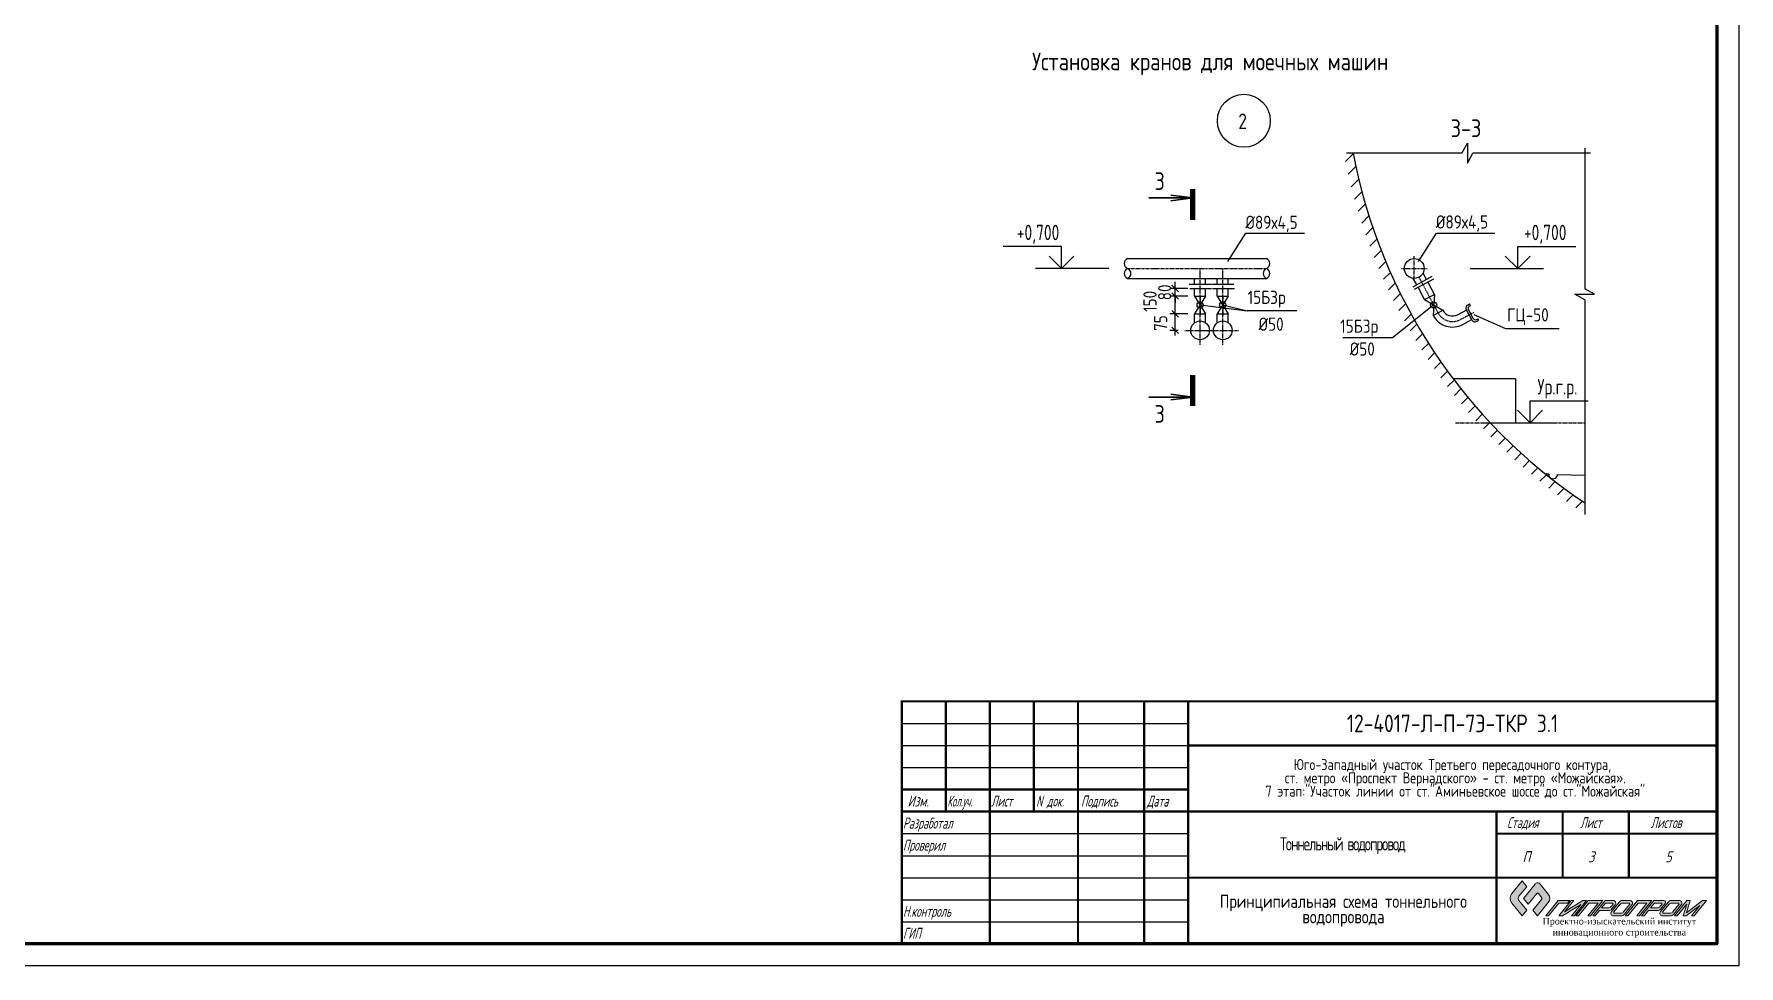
# Paper-space layout 'л2-л8' of a CAD drawing. Header units: millimetres. Extents: x 10032 to 18918, y -3051 to 627.
# Drawn here: x 11734.8 to 12121.8, y -2094.3 to -1883 of the extents above; entities that cross this region are included whole.
import ezdxf
from ezdxf.enums import TextEntityAlignment as Align

# ---------------------------------------------------------------- set-up
doc = ezdxf.new("R2010")
doc.units = ezdxf.units.MM
doc.header["$LTSCALE"] = 0.5
doc.linetypes.add('CENTER', pattern=[2, 1.25, -0.25, 0.25, -0.25])
for name, color, linetype, lineweight in [('!p_text', 7, 'Continuous', 0), ('1_fragment_plan', 7, 'Continuous', 30), ('Штриховка', 8, 'Continuous', 20)]:
    doc.layers.add(name, color=color, linetype=linetype, lineweight=lineweight)
for name, color, linetype in [('0 @ 1', 7, 'Continuous'), ('DIZAIN', 30, 'Continuous'), ('FORMAT', 7, 'Continuous'), ('OTMETKI', 2, 'Continuous'), ('ВК_конструкции', 7, 'Continuous'), ('ВК_надписи', 7, 'Continuous'), ('ВК_отметки', 9, 'Continuous'), ('ВК_сети', 4, 'Continuous')]:
    doc.layers.add(name, color=color, linetype=linetype)
doc.styles.add('GOST 2.304', font='CS_Gost2304.shx')
doc.styles.add('ROMANS', font='romans.shx', dxfattribs={"width": 0.8, "height": 1.75})
doc.styles.add('RS-3-08', font='romans.shx', dxfattribs={"width": 0.8, "height": 3})
doc.styles.add('ГОСТ 2.304', font='CS_Gost2304.shx')
doc.dimstyles.new('M1000', dxfattribs={"dimtxt": 3, "dimasz": 2, "dimexe": 1.2, "dimexo": 1.5, "dimgap": 1.3, "dimtad": 1, "dimdec": 0, "dimlfac": 1000, "dimrnd": 1, "dimzin": 0, "dimdsep": 46, "dimtxsty": 'RS-3-08', "dimblk1": 'OBLIQUE', "dimblk2": 'OBLIQUE', "dimsah": 1, "dimcen": 0, "dimdle": 1.2, "dimadec": 0, "dimazin": 0, "dimtfac": 1, "dimtdec": 0, "dimtmove": 2, "dimatfit": 3, "dimldrblk": 'ARCHTICK', "dimfxl": 1, "dimtolj": 1, "dimtzin": 0, "dimarcsym": 0})

# ---------------------------------------------------------------- blocks, each defined once
blk = doc.blocks.new('*U441')
at = {"layer": 'FORMAT', "color": 7, "lineweight": 25}
blk.add_lwpolyline([(0, 0), (0, 420), (2080, 420), (2080, 0), (0, 0)], dxfattribs=at)
at = {"layer": 'FORMAT', "color": 7, "lineweight": 60}
blk.add_lwpolyline([(20, 5), (20, 415.0000000000001), (2075, 415), (2075, 5), (20, 5)], dxfattribs=at)
blk = doc.blocks.new('_otmp')
at = {"layer": 'ВК_отметки'}
blk.add_line((4.243305678024586, 0), (20.88543974490009, 0), dxfattribs=at)
for points in [[(15, 0), (15, 5), (28.21334497767386, 5)], [(15, 0), (17.82842712474621, 2.828427124746213)]]:
    blk.add_lwpolyline(points, dxfattribs=at)
at = {"layer": 'ВК_отметки', "linetype": 'Continuous'}
blk.add_lwpolyline([(15, 0), (12.17157287525379, 2.828427124746213)], dxfattribs=at)
at = {"layer": 'ВК_отметки', "style": 'ROMANS', "width": 0.7, "flags": 4}
blk.add_attdef('О', text='', height=3.5, dxfattribs=at).set_placement((21.24575611212374, 6.416595764213298), align=Align.CENTER)
blk = doc.blocks.new('RAZ')
at = {"layer": '1_fragment_plan'}
for p, q in [((0, 5), (4.95722430686908, 5.652630961100257)), ((0, 5.000000000000014), (4.95722430686908, 4.347369038899757)), ((0, 5), (10, 5))]:
    blk.add_line(p, q, dxfattribs=at)
at = {"layer": '1_fragment_plan', "color": 4, "const_width": 1.2}
blk.add_lwpolyline([(0, 6.992707054389982), (0, 0)], dxfattribs=at)
blk = doc.blocks.new('_razpv')
at = {"layer": 'DIZAIN', "xscale": -1}
blk.add_blockref('RAZ', (0, 0), dxfattribs=at)
at = {"layer": 'DIZAIN', "color": 4, "style": 'ROMANS', "width": 0.8, "flags": 4}
blk.add_attdef('N', text='', height=4, dxfattribs=at).set_placement((-7.497334546840449, 8.815356040104604), align=Align.MIDDLE)
blk = doc.blocks.new('_razg')
at = {"layer": 'DIZAIN', "color": 4, "style": 'ROMANS', "width": 0.8, "flags": 4}
blk.add_attdef('N-N', text='', height=4, dxfattribs=at).set_placement((0.1366335745747165, 3.552426397758921), align=Align.MIDDLE)
blk = doc.blocks.new('_Oblique')
at = {"linetype": 'ByBlock', "lineweight": 30}
blk.add_line((-0.5, -0.5), (0.5, 0.5), dxfattribs=at)
blk = doc.blocks.new('*D107')
at = {"layer": 'Defpoints', "color": 0, "lineweight": 100}
for p in [(11993.83499859458, -1946.409499305479), (11998.21884577741, -1946.409499305479), (11995.98609145842, -1950.159499305473)]:
    blk.add_point(p, dxfattribs=at)
at = {"layer": 'ВК_сети', "color": 7, "lineweight": -2}
for p, q in [((11993.83499859458, -1951.359499305474), (11993.83499859458, -1945.209499305479)), ((11996.71884577741, -1946.409499305479), (11992.63499859457, -1946.409499305479)), ((11994.48609145842, -1950.159499305474), (11992.63499859457, -1950.159499305474))]:
    blk.add_line(p, q, dxfattribs=at)
at = {"layer": 'ВК_сети', "color": 7, "lineweight": -2, "xscale": 1.5, "yscale": 1.5, "zscale": 1.5}
for p, rotation in [((11993.83499859458, -1946.409499305479), 90), ((11993.83499859458, -1950.159499305474), 270)]:
    blk.add_blockref('_Oblique', p, dxfattribs=dict(at, rotation=rotation))
at = {"layer": 'ВК_сети', "color": 7, "lineweight": 30, "insert": (11990.52145253245, -1948.50021009291), "char_height": 3, "attachment_point": 5, "rotation": 90.00000000000001, "style": 'RS-3-08'}
blk.add_mtext('\\A1;75', dxfattribs=at)
blk = doc.blocks.new('*D108')
at = {"layer": 'Defpoints', "color": 0, "lineweight": 100}
for p in [(11993.83499859455, -1942.370711568472), (11998.21884577741, -1942.370711568472), (11998.21884577741, -1946.409499305477)]:
    blk.add_point(p, dxfattribs=at)
at = {"layer": 'ВК_сети', "color": 7, "lineweight": -2}
for p, q in [((11993.83499859454, -1947.609499305477), (11993.83499859454, -1941.170711568473)), ((11996.71884577741, -1942.370711568473), (11992.63499859454, -1942.370711568473)), ((11996.71884577741, -1946.409499305477), (11992.63499859454, -1946.409499305477))]:
    blk.add_line(p, q, dxfattribs=at)
at = {"layer": 'ВК_сети', "color": 7, "lineweight": -2, "xscale": 1.5, "yscale": 1.5, "zscale": 1.5}
for p, rotation in [((11993.83499859454, -1942.370711568473), 90), ((11993.83499859454, -1946.409499305477), 270)]:
    blk.add_blockref('_Oblique', p, dxfattribs=dict(at, rotation=rotation))
at = {"layer": 'ВК_сети', "color": 7, "lineweight": 30, "insert": (11988.10346559018, -1943.577712487538), "char_height": 3, "attachment_point": 5, "rotation": 90.00000000000001, "style": 'RS-3-08'}
blk.add_mtext('\\A1;150', dxfattribs=at)
blk = doc.blocks.new('*D109')
at = {"layer": 'Defpoints', "color": 0, "lineweight": 100}
for p in [(11993.83499859456, -1940.684995348923), (11998.21884577741, -1940.684995348921), (11998.21884577741, -1942.370711568475)]:
    blk.add_point(p, dxfattribs=at)
at = {"layer": 'ВК_сети', "color": 7, "lineweight": -2}
for p, q in [((11996.71884577741, -1940.684995348923), (11992.63499859455, -1940.684995348923)), ((11993.83499859456, -1940.684995348923), (11993.83499859456, -1939.184995348923)), ((11993.83499859456, -1942.370711568475), (11993.83499859456, -1940.684995348923)), ((11996.71884577741, -1942.370711568475), (11992.63499859455, -1942.370711568475)), ((11993.83499859456, -1942.370711568475), (11993.83499859456, -1943.870711568475))]:
    blk.add_line(p, q, dxfattribs=at)
at = {"layer": 'ВК_сети', "color": 7, "lineweight": -2, "xscale": 1.5, "yscale": 1.5, "zscale": 1.5}
for p, rotation in [((11993.83499859456, -1940.684995348923), 270), ((11993.83499859456, -1942.370711568475), 90)]:
    blk.add_blockref('_Oblique', p, dxfattribs=dict(at, rotation=rotation))
at = {"layer": 'ВК_сети', "color": 7, "lineweight": 30, "insert": (11991.43985786378, -1941.54685019259), "char_height": 3, "attachment_point": 5, "rotation": 90.00000000000001, "style": 'RS-3-08'}
blk.add_mtext('\\A1;80', dxfattribs=at)
blk = doc.blocks.new('Logo GIPROPROM')
at = {"lineweight": 0, "true_color": 0x5282a3}
h = blk.add_hatch(color=145, dxfattribs=at)
h.dxf.hatch_style = 1
edge = h.paths.add_edge_path()
edge.add_line((5.090365201511303, -5.154285269098182), (6.836868516540562, -7.337414412890212))
edge.add_line((6.836868516540562, -7.337414412890212), (5.776208344766928, -8.663239627603616))
edge.add_line((5.776208344766928, -8.663239627603616), (3.468800896000173, -5.778980316652451))
edge.add_arc((4.835321312530138, -4.685763983427023), 1.750000000006879, 141.3401917463935, 218.6598082541273, ccw=False)
edge.add_line((3.468800895992898, -3.592547650216147), (5.776208344752376, -0.70828833925043))
edge.add_line((5.776208344752376, -0.70828833925043), (6.836868516533286, -2.034113553978385))
edge.add_line((6.836868516533286, -2.034113553978385), (5.090365201511303, -4.217242697770416))
edge.add_arc((5.676016808596613, -4.685763983434299), 0.7500000000011631, 141.3401917461703, 218.6598082538297)
edge = h.paths.add_edge_path()
edge.add_line((9.311742250698444, -8.66323962759634), (8.251082078910258, -7.337414412861108))
edge.add_line((8.251082078910258, -7.337414412861108), (10.24746341295394, -4.841937745310133))
edge.add_arc((10.05224621058733, -4.685763983419747), 0.2500000000056905, 321.3401917464308, 398.6598082535692)
edge.add_line((10.24746341295394, -4.529590221529358), (9.506959453050513, -3.603960271640971))
edge.add_arc((9.311742250691168, -3.760134033531357), 0.2500000000000089, 38.65980825461094, 141.340191745389)
edge.add_line((9.116525048331825, -3.603960271640971), (7.190421907129347, -6.011589198140428))
edge.add_line((7.190421907129347, -6.011589198140428), (6.129761735348438, -4.685763983405195))
edge.add_line((6.129761735348438, -4.685763983405195), (8.726090643605858, -1.440352848097973))
edge.add_arc((9.311742250683894, -1.908874133761855), 0.7499999999954814, 38.65980825417688, 141.3401917458231, ccw=False)
edge.add_line((9.897393857761925, -1.440352848097973), (11.74408870895422, -3.748721412070151))
edge.add_arc((10.5727854947836, -4.685763983412471), 1.500000000011415, -38.65980825365608, 38.65980825426362, ccw=False)
edge.add_line((11.7440887089615, -5.622806554740236), (9.311742250698444, -8.66323962759634))
at = {"layer": 'Штриховка', "lineweight": 0, "ltscale": 100}
h = blk.add_hatch(color=256, dxfattribs=at)
h.dxf.hatch_style = 1
edge = h.paths.add_edge_path(flags=16)
edge.add_line((25.99219496659249, -6.562995665637144), (26.37204858941356, -6.088178637106541))
edge.add_arc((26.2158748275244, -5.963239627596341), 0.2000000000000025, 321.3401917461617, 450)
edge.add_line((26.2158748275244, -5.76323962759634), (24.73199979701939, -5.76323962759634))
edge.add_line((24.73199979701939, -5.76323962759634), (23.85199979702728, -6.863239627596343))
edge.add_line((23.85199979702728, -6.863239627596343), (25.36749991903587, -6.863239627596343))
edge.add_arc((25.36749991903587, -6.063239627596343), 0.7999999999999998, 270, 321.340191746161)
edge = h.paths.add_edge_path(flags=16)
edge.add_line((28.8321949666011, -7.762995665637144), (30.17204858941356, -6.088178637106544))
edge.add_arc((30.0158748275244, -5.963239627596341), 0.2000000000000013, 321.3401917461604, 449.999999999999)
edge.add_line((30.01587482752441, -5.763239627596341), (28.6164996750108, -5.763239627596341))
edge.add_arc((28.6164996750108, -6.563239627596342), 0.8000000000000016, 90, 141.3401917461607)
edge.add_line((27.99180462745419, -6.063483589555537), (26.65195100464173, -7.738300618086138))
edge.add_arc((26.80812476653088, -7.86323962759634), 0.2000000000000013, 141.3401917461605, 269.999999999999)
edge.add_line((26.80812476653088, -8.06323962759634), (28.20749991904449, -8.06323962759634))
edge.add_arc((28.20749991904449, -7.263239627596338), 0.8000000000000025, 270, 321.3401917461608)
edge = h.paths.add_edge_path(flags=16)
edge.add_line((37.09219496659247, -6.56299566563715), (37.47204858941355, -6.08817863710654))
edge.add_arc((37.3158748275244, -5.963239627596338), 0.199999999999998, 321.34019174616, 450)
edge.add_line((37.3158748275244, -5.763239627596339), (35.83199979701939, -5.763239627596341))
edge.add_line((35.83199979701939, -5.763239627596341), (34.9519997970273, -6.863239627596341))
edge.add_line((34.9519997970273, -6.863239627596341), (36.46749991903586, -6.863239627596343))
edge.add_arc((36.46749991903586, -6.063239627596342), 0.8000000000000007, 270, 321.3401917461607)
edge = h.paths.add_edge_path(flags=16)
edge.add_line((40.03219496660111, -7.762995665637145), (41.37204858941357, -6.088178637106537))
edge.add_arc((41.21587482752442, -5.963239627596336), 0.1999999999999969, 321.3401917461604, 450)
edge.add_line((41.21587482752442, -5.763239627596339), (39.71649967501082, -5.763239627596338))
edge.add_arc((39.71649967501082, -6.563239627596338), 0.7999999999999998, 90, 141.3401917461607)
edge.add_line((39.0918046274542, -6.063483589555531), (37.75195100464174, -7.738300618086139))
edge.add_arc((37.90812476653089, -7.863239627596341), 0.199999999999998, 141.34019174616, 270)
edge.add_line((37.90812476653089, -8.06323962759634), (39.4074999190445, -8.06323962759634))
edge.add_arc((39.4074999190445, -7.263239627596342), 0.7999999999999989, 270, 321.3401917461609)
h.paths.add_polyline_path([(20.41199979701508, -5.163239627596339), (19.57969295307316, -5.16323962759634), (15.42632670048826, -7.77033099827826), (17.51199979701508, -5.163239627596339), (16.91199979701508, -5.16323962759634), (14.11199979704021, -8.66323962759634), (14.94430664098213, -8.66323962759634), (19.09767289356703, -6.056148256914417), (17.0119997970402, -8.66323962759634), (17.61199979704021, -8.66323962759634)])
h.paths.add_polyline_path([(23.03199979701939, -5.76323962759634), (20.7119997970402, -8.66323962759634), (21.31199979704021, -8.66323962759634), (24.11199979701507, -5.16323962759634), (20.81199979701508, -5.163239627596339), (18.0119997970402, -8.66323962759634), (18.6119997970402, -8.66323962759634), (20.93199979701939, -5.763239627596341)])
edge = h.paths.add_edge_path()
edge.add_line((23.37199979703159, -7.463239627596341), (25.48749991904019, -7.463239627596341))
edge.add_arc((25.48749991904019, -6.66323962759634), 0.8000000000000007, 270, 321.3401917461609)
edge.add_line((26.1121949665968, -7.162995665637144), (26.9321461741976, -6.138056656126943))
edge.add_arc((26.46362488853014, -5.763239627596339), 0.5999999999999984, 321.3401917461606, 450)
edge.add_line((26.46362488853014, -5.16323962759634), (24.61199979701508, -5.16323962759634))
edge.add_line((24.61199979701508, -5.16323962759634), (21.81199979704021, -8.66323962759634))
edge.add_line((21.81199979704021, -8.66323962759634), (22.4119997970402, -8.663239627596342))
edge.add_line((22.4119997970402, -8.663239627596342), (23.37199979703159, -7.463239627596341))
edge = h.paths.add_edge_path()
edge.add_line((29.0122437589967, -8.287934675147346), (30.7321461741976, -6.138056656126943))
edge.add_arc((30.26362488853014, -5.763239627596339), 0.5999999999999984, 321.3401917461606, 450)
edge.add_line((30.26362488853014, -5.163239627596339), (28.59262464450435, -5.163239627596339))
edge.add_arc((28.59262464450435, -6.163239627596338), 0.9999999999999991, 90, 141.3401917461607)
edge.add_line((27.81175583505858, -5.538544580045333), (26.09185341985769, -7.688422599065735))
edge.add_arc((26.56037470552515, -8.063239627596339), 0.6000000000000012, 141.3401917461608, 270.0000000000003)
edge.add_line((26.56037470552516, -8.66323962759634), (28.23137494955094, -8.66323962759634))
edge.add_arc((28.23137494955094, -7.663239627596341), 0.9999999999999991, 270, 321.3401917461607)
h.paths.add_polyline_path([(34.13199979701939, -5.76323962759634), (31.81199979704021, -8.663239627596342), (32.41199979704021, -8.66323962759634), (35.21199979701507, -5.163239627596341), (32.01199979701508, -5.163239627596339), (29.21199979704021, -8.66323962759634), (29.81199979704021, -8.663239627596342), (32.13199979701939, -5.76323962759634)])
edge = h.paths.add_edge_path()
edge.add_line((34.4719997970316, -7.463239627596341), (36.58749991904018, -7.463239627596341))
edge.add_arc((36.58749991904018, -6.663239627596339), 0.8000000000000016, 270, 321.3401917461609)
edge.add_line((37.2121949665968, -7.162995665637141), (38.29209738180342, -5.813117646616742))
edge.add_arc((37.97974985802511, -5.56323962759634), 0.4000000000000005, 321.3401917461609, 450)
edge.add_line((37.97974985802511, -5.16323962759634), (35.71199979701508, -5.163239627596341))
edge.add_line((35.71199979701508, -5.163239627596341), (32.91199979704021, -8.66323962759634))
edge.add_line((32.91199979704021, -8.66323962759634), (33.5119997970402, -8.66323962759634))
edge.add_line((33.5119997970402, -8.66323962759634), (34.4719997970316, -7.463239627596341))
edge = h.paths.add_edge_path()
edge.add_line((40.21224375899671, -8.287934675147346), (41.93214617419761, -6.138056656126943))
edge.add_arc((41.46362488853015, -5.763239627596339), 0.5999999999999984, 321.3401917461606, 450)
edge.add_line((41.46362488853015, -5.16323962759634), (39.69262464450434, -5.16323962759634))
edge.add_arc((39.69262464450434, -6.163239627596338), 0.9999999999999982, 90, 141.3401917461608)
edge.add_line((38.91175583505858, -5.538544580045335), (37.19185341985769, -7.688422599065737))
edge.add_arc((37.66037470552516, -8.063239627596342), 0.6000000000000051, 141.3401917461609, 269.9999999999993)
edge.add_line((37.66037470552515, -8.66323962759634), (39.43137494955095, -8.66323962759634))
edge.add_arc((39.43137494955095, -7.663239627596342), 0.9999999999999982, 270, 321.3401917461608)
h.paths.add_polyline_path([(44.21199979704021, -8.66323962759634), (44.81199979704021, -8.66323962759634), (47.61199979701508, -5.16323962759634), (46.75196931034508, -5.163239627596339), (43.07431890457531, -7.992201478204096), (43.92300745973733, -5.16323962759634), (43.21199979701509, -5.16323962759634), (40.41199979704021, -8.66323962759634), (41.01199979704021, -8.66323962759634), (43.1543875366654, -5.985254953040825), (42.35099213431797, -8.663239627596338), (43.02203028371021, -8.66323962759634), (46.11595101835113, -6.283300600936332)])
h.paths.add_polyline_path([(14.13199979701939, -5.76323962759634), (16.13199979701938, -5.76323962759634), (16.61199979701508, -5.16323962759634), (14.01199979701508, -5.163239627596338), (11.2119997970402, -8.66323962759634), (11.8119997970402, -8.66323962759634)])
at = {"color": 145, "linetype": 'ByBlock', "lineweight": 0, "ltscale": 100, "true_color": 0x5282a3}
for points in [[(5.090365201511303, -5.154285269098182), (6.836868516540562, -7.337414412890212), (5.776208344766928, -8.663239627603616), (3.468800896000173, -5.778980316652451, -0.3507810593574748), (3.468800895992898, -3.592547650216147), (5.776208344752376, -0.70828833925043), (6.836868516533286, -2.034113553978385), (5.090365201511303, -4.217242697770416, 0.3507810593565149)], [(9.311742250698444, -8.66323962759634), (8.251082078910258, -7.337414412861108), (10.24746341295394, -4.841937745310133, 0.3507810593569243), (10.24746341295394, -4.529590221529358), (9.506959453050513, -3.603960271640971, 0.4806248474875998), (9.116525048331825, -3.603960271640971), (7.190421907129347, -6.011589198140428), (6.129761735348438, -4.685763983405195), (8.726090643605858, -1.440352848097973, -0.4806248474851281), (9.897393857761925, -1.440352848097973), (11.74408870895422, -3.748721412070153, -0.3507810593579212), (11.7440887089615, -5.622806554740236)]]:
    blk.add_lwpolyline(points, format="xyb", close=True, dxfattribs=at)
at = {"lineweight": 0, "ltscale": 100}
for points in [[(14.13199979701939, -5.76323962759634), (16.13199979701938, -5.76323962759634), (16.61199979701508, -5.16323962759634), (14.01199979701508, -5.163239627596338), (11.2119997970402, -8.66323962759634), (11.8119997970402, -8.66323962759634)], [(20.41199979701508, -5.163239627596339), (19.57969295307316, -5.16323962759634), (15.42632670048826, -7.77033099827826), (17.51199979701508, -5.163239627596339), (16.91199979701508, -5.16323962759634), (14.11199979704021, -8.66323962759634), (14.94430664098213, -8.66323962759634), (19.09767289356703, -6.056148256914417), (17.0119997970402, -8.66323962759634), (17.61199979704021, -8.66323962759634)], [(23.03199979701939, -5.76323962759634), (20.7119997970402, -8.66323962759634), (21.31199979704021, -8.66323962759634), (24.11199979701507, -5.16323962759634), (20.81199979701508, -5.163239627596339), (18.0119997970402, -8.66323962759634), (18.6119997970402, -8.66323962759634), (20.93199979701939, -5.763239627596341)], [(34.13199979701939, -5.76323962759634), (31.81199979704021, -8.663239627596342), (32.41199979704021, -8.66323962759634), (35.21199979701507, -5.163239627596341), (32.01199979701508, -5.163239627596339), (29.21199979704021, -8.66323962759634), (29.81199979704021, -8.663239627596342), (32.13199979701939, -5.76323962759634)], [(44.21199979704021, -8.66323962759634), (44.81199979704021, -8.66323962759634), (47.61199979701508, -5.16323962759634), (46.75196931034508, -5.163239627596339), (43.07431890457531, -7.992201478204096), (43.92300745973733, -5.16323962759634), (43.21199979701509, -5.16323962759634), (40.41199979704021, -8.66323962759634), (41.01199979704021, -8.66323962759634), (43.1543875366654, -5.985254953040825), (42.35099213431797, -8.663239627596338), (43.02203028371021, -8.66323962759634), (46.11595101835113, -6.283300600936332)]]:
    blk.add_lwpolyline(points, close=True, dxfattribs=at)
for points in [[(23.37199979703159, -7.463239627596341), (25.48749991904019, -7.463239627596341, 0.2278377915838202), (26.1121949665968, -7.162995665637144), (26.9321461741976, -6.138056656126943, 0.628879656342999), (26.46362488853014, -5.16323962759634), (24.61199979701508, -5.16323962759634), (21.81199979704021, -8.66323962759634), (22.4119997970402, -8.663239627596342)], [(25.99219496659249, -6.562995665637144), (26.37204858941356, -6.088178637106541, 0.6288796563429985), (26.2158748275244, -5.76323962759634), (24.73199979701939, -5.76323962759634), (23.85199979702728, -6.863239627596343), (25.36749991903587, -6.863239627596343, 0.2278377915838209)], [(29.0122437589967, -8.287934675147346), (30.7321461741976, -6.138056656126943, 0.628879656343), (30.26362488853014, -5.163239627596339), (28.59262464450435, -5.163239627596339, 0.2278377915838195), (27.81175583505858, -5.538544580045333), (26.09185341985769, -7.688422599065735, 0.628879656343), (26.56037470552516, -8.66323962759634), (28.23137494955094, -8.66323962759634, 0.2278377915838193)], [(28.8321949666011, -7.762995665637144), (30.17204858941356, -6.088178637106544, 0.628879656343), (30.01587482752441, -5.763239627596341), (28.6164996750108, -5.763239627596341, 0.2278377915838195), (27.99180462745419, -6.063483589555537), (26.65195100464173, -7.738300618086138, 0.628879656343), (26.80812476653088, -8.06323962759634), (28.20749991904449, -8.06323962759634, 0.2278377915838195)], [(34.4719997970316, -7.463239627596341), (36.58749991904018, -7.463239627596341, 0.2278377915838204), (37.2121949665968, -7.162995665637141), (38.29209738180342, -5.813117646616742, 0.6288796563429988), (37.97974985802511, -5.16323962759634), (35.71199979701508, -5.163239627596341), (32.91199979704021, -8.66323962759634), (33.5119997970402, -8.66323962759634)], [(37.09219496659247, -6.56299566563715), (37.47204858941355, -6.08817863710654, 0.6288796563429994), (37.3158748275244, -5.763239627596339), (35.83199979701939, -5.763239627596341), (34.9519997970273, -6.863239627596341), (36.46749991903586, -6.863239627596343, 0.2278377915838197)], [(40.21224375899671, -8.287934675147346), (41.93214617419761, -6.138056656126943, 0.628879656343), (41.46362488853015, -5.16323962759634), (39.69262464450434, -5.16323962759634, 0.2278377915838199), (38.91175583505858, -5.538544580045335), (37.19185341985769, -7.688422599065737, 0.6288796563429994), (37.66037470552515, -8.66323962759634), (39.43137494955095, -8.66323962759634, 0.2278377915838195)], [(40.03219496660111, -7.762995665637145), (41.37204858941357, -6.088178637106537, 0.6288796563429988), (41.21587482752442, -5.763239627596339), (39.71649967501082, -5.763239627596338, 0.2278377915838198), (39.0918046274542, -6.063483589555531), (37.75195100464174, -7.738300618086139, 0.628879656343), (37.90812476653089, -8.06323962759634), (39.4074999190445, -8.06323962759634, 0.2278377915838204)]]:
    blk.add_lwpolyline(points, format="xyb", close=True, dxfattribs=at)
at = {"insert": (27.87995485878492, -11.3546005557655), "char_height": 1.5, "width": 38.24351295916859, "attachment_point": 5, "style": 'ГОСТ 2.304'}
blk.add_mtext('{\\fTimes New Roman|b0|i0|c204|p18;Проектно-изыскательский институт инновационного строительства}', dxfattribs=at)

psp = doc.layouts.new('л2-л8')

# ---------------------------------------------------------------- hatches: boundary and pattern name
at = {"layer": 'ВК_конструкции', "ltscale": 0.5}
h = psp.add_hatch(dxfattribs=at)
h.set_pattern_fill('ANSI31', scale=20, style=0)
h.set_pattern_definition([(45.00000000000001, (13253.8389815919, -1698.107847655157), (-1.767766952966369, 1.767766952966368), [])])
h.paths.add_polyline_path([(12086.75691102015, -1991.724418560972), (12086.75691102015, -1989.253635349314, -0.05751116257566153), (12065.30676855357, -1971.120711568474), (12062.49428305636, -1971.120711568472, 0.0641464823822877)])
h.paths.add_polyline_path([(12062.49428305636, -1971.120711568472), (12065.30676855357, -1971.120711568474, -0.08615344846706731), (12042.26422978117, -1936.120711568474), (12040.0159648241, -1936.120711568472, 0.08407386579658646)])
edge = h.paths.add_edge_path()
edge.add_line((12034.08883365216, -1909.265918651798), (12031.9903941344, -1909.265918651799))
edge.add_arc((12154.59462530869, -1887.25219163353), 124.5648492917386, 190.1790599832632, 203.0985528961515)
edge.add_line((12040.0159648241, -1936.120711568472), (12042.26422978117, -1936.12071156847))
edge.add_arc((12154.59462530869, -1887.252191633526), 122.4999999999991, 190.3525129502933, 203.511098027938, ccw=False)

# ---------------------------------------------------------------- linework, layer by layer
at = {"color": 0, "lineweight": 25, "ltscale": 100}
psp.add_line((11931.75843718335, -2089.322535381354), (12116.75843718335, -2089.322535381354), dxfattribs=at)
at = {"color": 0, "const_width": 0.5000000000291039}
for points in [[(11931.75843717258, -2089.322535381354), (11931.75843717258, -2034.32253537815), (12116.75843718335, -2034.32253537815), (12116.75843718335, -2089.322535381354), (11931.75843717258, -2089.322535381354)], [(11941.75843717318, -2034.32253537815), (11941.75843717318, -2059.322535379641)], [(11951.75843717374, -2034.32253537815), (11951.75843717374, -2089.322535381354)], [(11961.75843717434, -2034.32253537815), (11961.75843717434, -2059.322535379641)], [(11971.75843717493, -2034.32253537815), (11971.75843717493, -2089.322535381354)], [(11986.75843717579, -2034.32253537815), (11986.75843717579, -2089.322535381354)], [(11996.75843717638, -2034.32253537815), (11996.75843717638, -2089.322535381354)], [(12116.75843718335, -2044.322535378747), (11996.75843717638, -2044.322535378747)], [(11931.75843717258, -2054.322535379342), (11996.75843717638, -2054.322535379342)], [(11931.75843717258, -2059.322535379641), (11996.75843717638, -2059.322535379641)], [(12116.75843718335, -2059.322535379641), (11996.75843717638, -2059.322535379641)], [(12066.75843718045, -2059.322535379641), (12066.75843718045, -2089.322535381354)], [(12081.7584371813, -2059.322535379641), (12081.7584371813, -2074.322535380497)], [(12096.7584371822, -2059.322535379641), (12096.7584371822, -2074.322535380497)], [(12116.75843718335, -2064.322535379901), (12066.75843718045, -2064.322535379901)], [(12116.75843718335, -2074.322535380497), (11996.75843717638, -2074.322535380497)]]:
    psp.add_lwpolyline(points, dxfattribs=at)
at = {"color": 0, "lineweight": 25}
for points in [[(11931.75843717258, -2039.322535378448), (11996.75843717638, -2039.322535378448)], [(11931.75843717258, -2044.322535378747), (11996.75843717638, -2044.322535378747)], [(11931.75843717258, -2049.322535379044), (11996.75843717638, -2049.322535379044)], [(11931.75843717258, -2064.322535379901), (11996.75843717638, -2064.322535379901)], [(11931.75843717258, -2069.322535380199), (11996.75843717638, -2069.322535380199)], [(11931.75843717258, -2074.322535380497), (11996.75843717638, -2074.322535380497)], [(11931.75843717258, -2079.322535380795), (11996.75843717638, -2079.322535380795)], [(11931.75843717258, -2084.322535381093), (11996.75843717638, -2084.322535381093)]]:
    psp.add_lwpolyline(points, dxfattribs=at)
at = {"layer": 'ВК_конструкции', "color": 7, "ltscale": 0.5}
for p, q in [((12058.90723963062, -1909.961481130056), (12032.7303839226, -1909.961481130054)), ((12088.05794817434, -1909.961481130056), (12061.40614951848, -1909.961481130058)), ((12086.75691102015, -1908.832925036475), (12086.75691102015, -1940.729855230249)), ((12086.75691102015, -1943.228765118107), (12086.75691102015, -1991.953146472479)), ((12065.12283604201, -1971.120711568476), (12065.21772949277, -1971.025818117709))]:
    psp.add_line(p, q, dxfattribs=at)
at = {"layer": 'ВК_конструкции', "ltscale": 0.5}
for p, q in [((12058.90723963062, -1909.961481130056), (12060.15669457455, -1907.719214680223)), ((12060.15669457455, -1907.719214680223), (12060.15669457455, -1912.20374757989)), ((12060.15669457455, -1912.20374757989), (12061.40614951849, -1909.961481130056)), ((12086.75691102015, -1943.228765118107), (12084.51464457032, -1941.979310174178)), ((12084.51464457032, -1941.979310174178), (12088.99917746998, -1941.979310174182)), ((12088.99917746998, -1941.979310174182), (12086.75691102015, -1940.729855230249))]:
    psp.add_line(p, q, dxfattribs=at)
at = {"layer": 'ВК_конструкции'}
for p, q in [((12071.07890159662, -1961.120723930237), (12056.87211031685, -1961.12072393024)), ((12071.07890159662, -1961.120723930237), (12071.07890159662, -1971.120711568474)), ((12078.59500559107, -1982.776340055101), (12077.87985667232, -1982.756611809069)), ((12080.59424502633, -1982.831491487803), (12086.75691102015, -1983.001496066943))]:
    psp.add_line(p, q, dxfattribs=at)
at = {"layer": 'ВК_конструкции', "color": 7, "linetype": 'CENTER', "ltscale": 0.2}
psp.add_line((12057.33158018672, -1971.120711568474), (12086.75691102015, -1971.120711568476), dxfattribs=at)
at = {"layer": 'ВК_конструкции', "color": 7, "ltscale": 0.5}
psp.add_arc((12154.59462530869, -1887.252191633532), 122.4999999999997, 190.6834020192593, 236.3734633118253, dxfattribs=at)
at = {"layer": 'ВК_конструкции'}
psp.add_arc((12079.59462530871, -1982.803915771448), 1, 178.4198275272623, 358.4198275272623, dxfattribs=at)
at = {"layer": 'ВК_надписи', "ltscale": 0.5}
for p, q in [((12005.78645478566, -1934.546108903602), (12009.87226602543, -1928.089537199372)), ((12009.87226602543, -1928.089537199372), (12023.17069233115, -1928.089537199365)), ((12049.04112771809, -1934.546108903602), (12053.12693895786, -1928.089537199376)), ((12053.12693895786, -1928.089537199376), (12066.36242429878, -1928.089537199374)), ((11999.46884577741, -1944.390105436978), (12010.18485865757, -1945.739061507969)), ((12004.62791291149, -1944.390105436971), (12010.18485865757, -1945.739061507969)), ((12021.40047682377, -1945.739061507971), (12010.18485865757, -1945.739061507969)), ((12052.49353553538, -1944.390105436978), (12043.10705971296, -1951.883389097389)), ((12061.58687225895, -1946.539695936825), (12068.75082927986, -1949.706362483148)), ((12068.75082927986, -1949.706362483148), (12080.97389121799, -1949.706362483148)), ((12043.10705971296, -1951.883389097389), (12031.89144154676, -1951.883389097387))]:
    psp.add_line(p, q, dxfattribs=at)
psp.add_circle((12009.40022204606, -1902.612957055655), 6, dxfattribs=at)
at = {"layer": 'ВК_сети', "ltscale": 0.5}
for p, q in [((11983.01406059161, -1933.870711568476), (12014.53938491039, -1933.870711568474)), ((11983.01406059161, -1938.37071156847), (12014.53938491039, -1938.370711568472)), ((11998.21884577741, -1939.693780930325), (11998.21884577741, -1938.370711568474)), ((12000.71884577741, -1939.693780930324), (12000.71884577741, -1938.370711568474)), ((12003.37791291149, -1939.693780930325), (12003.37791291149, -1938.370711568474)), ((12005.87791291149, -1939.693780930324), (12005.87791291149, -1938.370711568474)), ((12048.63834058818, -1939.816666917219), (12047.86144877649, -1938.359656603383)), ((12050.82782091706, -1938.609435369681), (12050.0674445041, -1937.183398617328)), ((11998.21884577741, -1942.370711568474), (11998.21884577741, -1940.684995348922)), ((12000.71884577741, -1942.370711568474), (12000.71884577741, -1940.684995348924)), ((12003.37791291149, -1942.370711568474), (12003.37791291149, -1940.684995348922)), ((12005.87791291149, -1942.370711568474), (12005.87791291149, -1940.684995348924)), ((12050.44040640565, -1943.196324731496), (12048.94716132182, -1940.395840216852)), ((12052.64640213325, -1942.020066745437), (12051.1366416507, -1939.188608669312)), ((11998.21884577741, -1948.441823231635), (11998.21884577741, -1946.409499305475)), ((12000.71884577741, -1948.441823231633), (12000.71884577741, -1946.409499305475)), ((12003.37791291149, -1948.441823231635), (12003.37791291149, -1946.409499305475)), ((12005.87791291149, -1948.441823231633), (12005.87791291149, -1946.409499305475))]:
    psp.add_line(p, q, dxfattribs=at)
at = {"layer": 'ВК_сети', "color": 7, "linetype": 'CENTER', "ltscale": 0.2}
for p, q in [((12048.08421576384, -1939.013417810929), (12048.08421576384, -1933.285319528064)), ((11983.01406059161, -1936.120711568472), (12014.53938491039, -1936.120711568474)), ((11999.46884577741, -1953.450793023729), (11999.46884577741, -1936.120711568474)), ((12004.62791291149, -1953.450793023729), (12004.62791291149, -1936.120711568474)), ((12045.15473064997, -1936.120711568474), (12051.02998036721, -1936.120711568476)), ((12045.15473064997, -1936.120711568474), (12051.02998036721, -1936.120711568476)), ((12049.1428479513, -1938.106107723321), (12051.54340426946, -1942.608195738463)), ((11999.46884577741, -1942.370711568474), (11999.46884577741, -1946.754441678038)), ((12004.62791291149, -1942.370711568474), (12004.62791291149, -1946.754441678038)), ((12051.54340426944, -1942.608195738467), (12053.44366680131, -1946.172015135486)), ((12058.51704737181, -1947.716621747812), (12061.70499768867, -1946.01677619851)), ((11995.98609145842, -1950.159499305473), (12003.08522727351, -1950.159499305477)), ((12001.1451585925, -1950.159499305473), (12008.24429440759, -1950.159499305477))]:
    psp.add_line(p, q, dxfattribs=at)
at = {"layer": 'ВК_сети'}
for p, q in [((12047.82865663043, -1940.263108935649), (12052.1768798975, -1937.86559376526)), ((11996.99577260465, -1939.693780930327), (12001.96116529531, -1939.693780930322)), ((11997.12803740104, -1940.684995348924), (12002.0934300917, -1940.684995348922)), ((12002.15483973873, -1939.693780930327), (12007.12023242939, -1939.693780930322)), ((12002.28710453512, -1940.684995348924), (12007.25249722579, -1940.684995348922)), ((12048.13593817712, -1940.843130909292), (12052.48416144419, -1938.445615738907))]:
    psp.add_line(p, q, dxfattribs=at)
at = {"layer": 'ВК_сети', "color": 5, "ltscale": 0.5}
for p, q in [((12050.44040640565, -1943.196324731492), (12052.64640213325, -1942.020066745437)), ((12052.64640213325, -1942.020066745437), (12052.3406689375, -1946.760144128513)), ((11998.21884577741, -1942.370711568474), (12000.71884577741, -1942.370711568474)), ((12000.71884577741, -1942.370711568474), (11998.21884577741, -1946.409499305475)), ((11998.21884577741, -1942.370711568474), (12000.71884577741, -1946.409499305475)), ((12003.37791291149, -1942.370711568474), (12005.87791291149, -1942.370711568474)), ((12005.87791291149, -1942.370711568474), (12003.37791291149, -1946.409499305475)), ((12003.37791291149, -1942.370711568474), (12005.87791291149, -1946.409499305475)), ((12050.44040640565, -1943.196324731492), (12054.54666466511, -1945.583886142456)), ((12052.3406689375, -1946.760144128513), (12054.54666466511, -1945.583886142456)), ((12061.24635049071, -1947.903856360286), (12059.88249221184, -1945.346028424668)), ((12060.16052140206, -1944.432819921978), (12060.63601904213, -1944.179280039976)), ((12061.44391731741, -1947.470006822532), (12060.35283069432, -1945.423744474032)), ((12060.57525404649, -1944.693177671883), (12060.83592280126, -1944.554186602827)), ((12060.83592280126, -1944.554186602827), (12060.63601904213, -1944.179280039976)), ((11998.21884577741, -1946.409499305475), (12000.71884577741, -1946.409499305475)), ((12003.37791291149, -1946.409499305475), (12005.87791291149, -1946.409499305475)), ((12062.15955899339, -1948.181885550504), (12062.63505663345, -1947.928345668506)), ((12062.17448411955, -1947.692430174708), (12062.43515287432, -1947.553439105654)), ((12062.43515287432, -1947.553439105654), (12062.63505663345, -1947.928345668506))]:
    psp.add_line(p, q, dxfattribs=at)
at = {"layer": 'ВК_сети', "ltscale": 0.2}
for p, q in [((12057.92891837878, -1946.613623884008), (12059.97629235825, -1945.521944528673)), ((12059.10517636483, -1948.819619611615), (12061.1525503443, -1947.727940256284))]:
    psp.add_line(p, q, dxfattribs=at)
at = {"layer": 'ВК_сети', "ltscale": 0.5}
psp.add_circle((12048.08421576384, -1936.120711568476), 2.25, dxfattribs=at)
at = {"layer": 'ВК_сети', "color": 5, "ltscale": 0.5}
for centre, radius in [((11999.46884577741, -1944.390105436974), 0.6935648648191091), ((12004.62791291149, -1944.390105436974), 0.6935648648191091), ((12052.49353553538, -1944.390105436978), 0.6935648648191091), ((11999.46884577741, -1950.159499305475), 2.124361338059998), ((12004.62791291149, -1950.159499305475), 2.124361338059998)]:
    psp.add_circle(centre, radius, dxfattribs=at)
for centre, radius, start, end in [((11983.47170866713, -1934.995711568472), 1.214523264917218, 112.1364076617561, 247.8635923382439), ((12014.08173683487, -1934.995711568472), 1.214523264917156, 292.1364076617561, 67.86359233824393), ((11983.47170866713, -1937.245711568474), 1.214523264917169, 112.1364076617561, 247.8635923382439), ((11982.55641251609, -1937.245711568474), 1.214523264917269, 292.1364076617561, 67.86359233824393), ((12014.99703298591, -1937.245711568472), 1.214523264917193, 112.1364076617561, 247.8635923382439), ((12014.08173683487, -1937.245711568474), 1.214523264917235, 292.1364076617561, 67.86359233824393), ((12060.4781110583, -1945.028438768431), 0.675, 118.0669649304904, 208.0669649304078), ((12060.82932577147, -1945.169672749047), 0.54, 118.0669649304904, 208.0669649304078), ((12061.84196933716, -1947.586266704051), 0.675, 208.0669649304078, 298.0669649304904), ((12061.92041239457, -1947.215935097543), 0.54, 208.0669649304078, 298.0669649304904)]:
    psp.add_arc(centre, radius, start, end, dxfattribs=at)
at = {"layer": 'ВК_сети', "color": 7, "linetype": 'CENTER', "ltscale": 0.2}
psp.add_arc((12056.75266039271, -1944.407628156399), 3.75, 208.0669649304078, 298.0669649304904, dxfattribs=at)
at = {"layer": 'ВК_сети', "ltscale": 0.5}
for radius in [2.5, 5]:
    psp.add_arc((12056.75266039271, -1944.407628156399), radius, 208.0669649304078, 298.0669649304904, dxfattribs=at)

# ---------------------------------------------------------------- block references
psp.add_blockref('Logo GIPROPROM', (12066.75843718335, -2074.322535381354))
at = {"layer": '0 @ 1', "ltscale": 0.5}
psp.add_blockref('*U441', (10041.75843718335, -2094.322535381354), dxfattribs=at)
at = {"layer": 'ВК_надписи', "ltscale": 0.5}
ref = psp.add_blockref('_razg', (12059.69527966129, -1907.858028570749), dxfattribs=at)
ref.add_attrib('N-N', '3-3', dxfattribs={"layer": 'DIZAIN', "color": 5, "height": 4, "style": 'ROMANS', "width": 0.8}).set_placement((12059.83191323586, -1904.305602172992), align=Align.MIDDLE)
ref = psp.add_blockref('_razpv', (11997.80856175549, -1925.116340264611), dxfattribs=at)
ref.add_attrib('N', '3', dxfattribs={"layer": 'DIZAIN', "color": 5, "height": 4, "style": 'ROMANS', "width": 0.8}).set_placement((11990.31122720865, -1916.300984224505), align=Align.MIDDLE)
ref = psp.add_blockref('_razpv', (11997.80856175549, -1960.295172492413), dxfattribs=dict(at, xscale=-1, rotation=180))
ref.add_attrib('N', '3', dxfattribs={"layer": 'DIZAIN', "color": 5, "height": 4, "style": 'ROMANS', "width": 0.8}).set_placement((11990.31122720865, -1969.110528532517), align=Align.MIDDLE)
at = {"layer": 'ВК_отметки', "ltscale": 0.5}
ref = psp.add_blockref('_otmp', (11983.01406059161, -1936.120711568472), dxfattribs=dict(at, xscale=-1))
ref.add_attrib('О', '+0,700', dxfattribs={"layer": 'OTMETKI', "color": 9, "height": 3.5, "style": 'ROMANS', "width": 0.7}).set_placement((11962.70163781282, -1929.704115804261), align=Align.CENTER)
ref = psp.add_blockref('_otmp', (12056.55404015241, -1936.120711568474), dxfattribs=at)
ref.add_attrib('О', '+0,700', dxfattribs={"layer": 'OTMETKI', "color": 9, "height": 3.5, "style": 'ROMANS', "width": 0.7}).set_placement((12077.79979626452, -1929.704115804263), align=Align.CENTER)
ref = psp.add_blockref('_otmp', (12059.34735384485, -1971.120711568474), dxfattribs=at)
ref.add_attrib('О', 'Ур.г.р.', dxfattribs={"layer": 'OTMETKI', "color": 9, "height": 3.5, "style": 'ROMANS', "width": 0.7}).set_placement((12080.59310995698, -1964.704115804261), align=Align.CENTER)

# ---------------------------------------------------------------- texts
at = {"layer": '!p_text', "insert": (12056.75845475924, -2039.322746326419), "char_height": 4, "width": 119.9999824277807, "attachment_point": 5, "rotation": 0.00010072025174575007, "line_spacing_factor": 0.7228915662650603, "style": 'GOST 2.304'}
psp.add_mtext('12-4017-Л-П-7Э-ТКР 3.1   ', dxfattribs=at)
at = {"style": 'GOST 2.304', "oblique": 15}
for s, width, p in [('Изм.', 0.9, (11933.08808784287, -2058.186138681769)), ('Кол.уч.', 0.7, (11942.08992569622, -2058.186138681769)), ('Лист', 0.8, (11952.02495673772, -2058.186138681769)), ('N док.', 0.8, (11962.27156493913, -2058.186138681769)), ('Подпись', 0.8, (11972.4424705239, -2058.186138681769)), ('Дата', 0.8, (11987.4110254826, -2058.186138681769)), ('Разработал', 0.8, (11932.03373910797, -2063.186138682067)), ('Стадия', 0.8, (12069.14225069035, -2063.072535379789)), ('Лист', 0.8, (12085.73600069125, -2063.072535379789)), ('Листов', 0.8, (12101.74850069222, -2063.072535379789)), ('Проверил', 0.8, (11932.03373910797, -2068.186138682365)), ('Н.контроль', 0.8, (11932.03373910797, -2083.186138683222)), ('ГИП', 0.8, (11932.03373910797, -2088.18613868352))]:
    psp.add_text(s, height=2.5, dxfattribs=dict(at, width=width)).set_placement(p)
for s, p in [('П', (12072.65651339223, -2070.79972709427)), ('3', (12087.55651339368, -2070.822535380199)), ('5', (12105.05651339413, -2070.822535380199))]:
    psp.add_text(s, height=2.5, dxfattribs=at).set_placement(p)
at = {"attachment_point": 5, "style": 'GOST 2.304'}
for s, insert, char_height, width, line_spacing_factor in [('Юго-Западный участок Третьего пересадочного контура, \\P ст. метро «Проспект Вернадского» - ст. метро «Можайская».\\P 7 этап:"Участок линии от ст."Аминьевское шоссе"до ст."Можайская"', (12056.75843717987, -2051.864470988359), 2.5, 120.0000000069663, 0.7228915662650602), ('{\\W0.9;\\T0.85;Тоннельный водопровод }', (12031.75843717841, -2067.051092811738), 3, 70.00000000406055, 0.7), ('Принципиальная схема тоннельного водопровода{\\H1.5x; }', (12032.00843718045, -2081.822535380926), 3, 70.00000000406055, 0.7)]:
    psp.add_mtext(s, dxfattribs=dict(at, insert=insert, char_height=char_height, width=width, line_spacing_factor=line_spacing_factor))
at = {"layer": 'ВК_надписи', "color": 9, "ltscale": 0.5, "style": 'RS-3-08', "width": 0.8}
psp.add_text('Установка кранов для моечных машин      ', height=4, dxfattribs=at).set_placement((11961.35491081115, -1891.169496773753))
at = {"layer": 'ВК_надписи', "ltscale": 0.5, "style": 'RS-3-08', "width": 0.8}
for s, height, p in [('2', 3.5, (12008.13481061237, -1904.48679033249)), ('%%C89х4,5', 3, (12009.76271671502, -1927.157214838426)), ('%%C89х4,5', 3, (12052.99262583875, -1927.069150740985)), ('15Б3р', 3, (12010.26274624509, -1944.177953033726)), ('ГЦ-50', 3, (12069.1463527403, -1948.145254008903)), ('%%C50', 3, (12012.73592592898, -1950.256004568426)), ('15Б3р', 3, (12031.2682721022, -1950.711517590704)), ('%%C50', 3, (12033.42987317399, -1955.894328328786))]:
    psp.add_text(s, height=height, dxfattribs=at).set_placement(p)

# ---------------------------------------------------------------- dimensions: what is measured, and where the dimension line sits
at = {"layer": 'ВК_сети', "lineweight": 30}
for base, p1, p2, text, picture, middle in [((11993.83499859455, -1942.370711568472), (11998.21884577741, -1946.409499305475), (11998.21884577741, -1942.370711568472), '150', '*D108', (11988.10346559018, -1943.577712487536)), ((11993.83499859456, -1940.684995348923), (11998.21884577741, -1942.370711568474), (11998.21884577741, -1940.684995348922), '80', '*D109', (11991.43985786378, -1941.546850192589)), ((11993.83499859458, -1946.409499305479), (11995.98609145842, -1950.159499305473), (11998.21884577741, -1946.409499305477), '75', '*D107', (11990.52145253245, -1948.500210092908))]:
    dim = psp.add_linear_dim(base=base, p1=p1, p2=p2, angle=90, text=text, dimstyle='M1000', override={"dimasz": 1.5, "dimclrd": 7, "dimclre": 7, "dimclrt": 7, "dimldrblk": 'Oblique', "dimfxl": 0.7874015748031494, "dimtfillclr": 7}, dxfattribs=at)
    dim.commit()
    dim.dimension.update_dxf_attribs({"geometry": picture, "text_midpoint": middle, "dimtype": 160})

doc.saveas('drawing.dxf')
